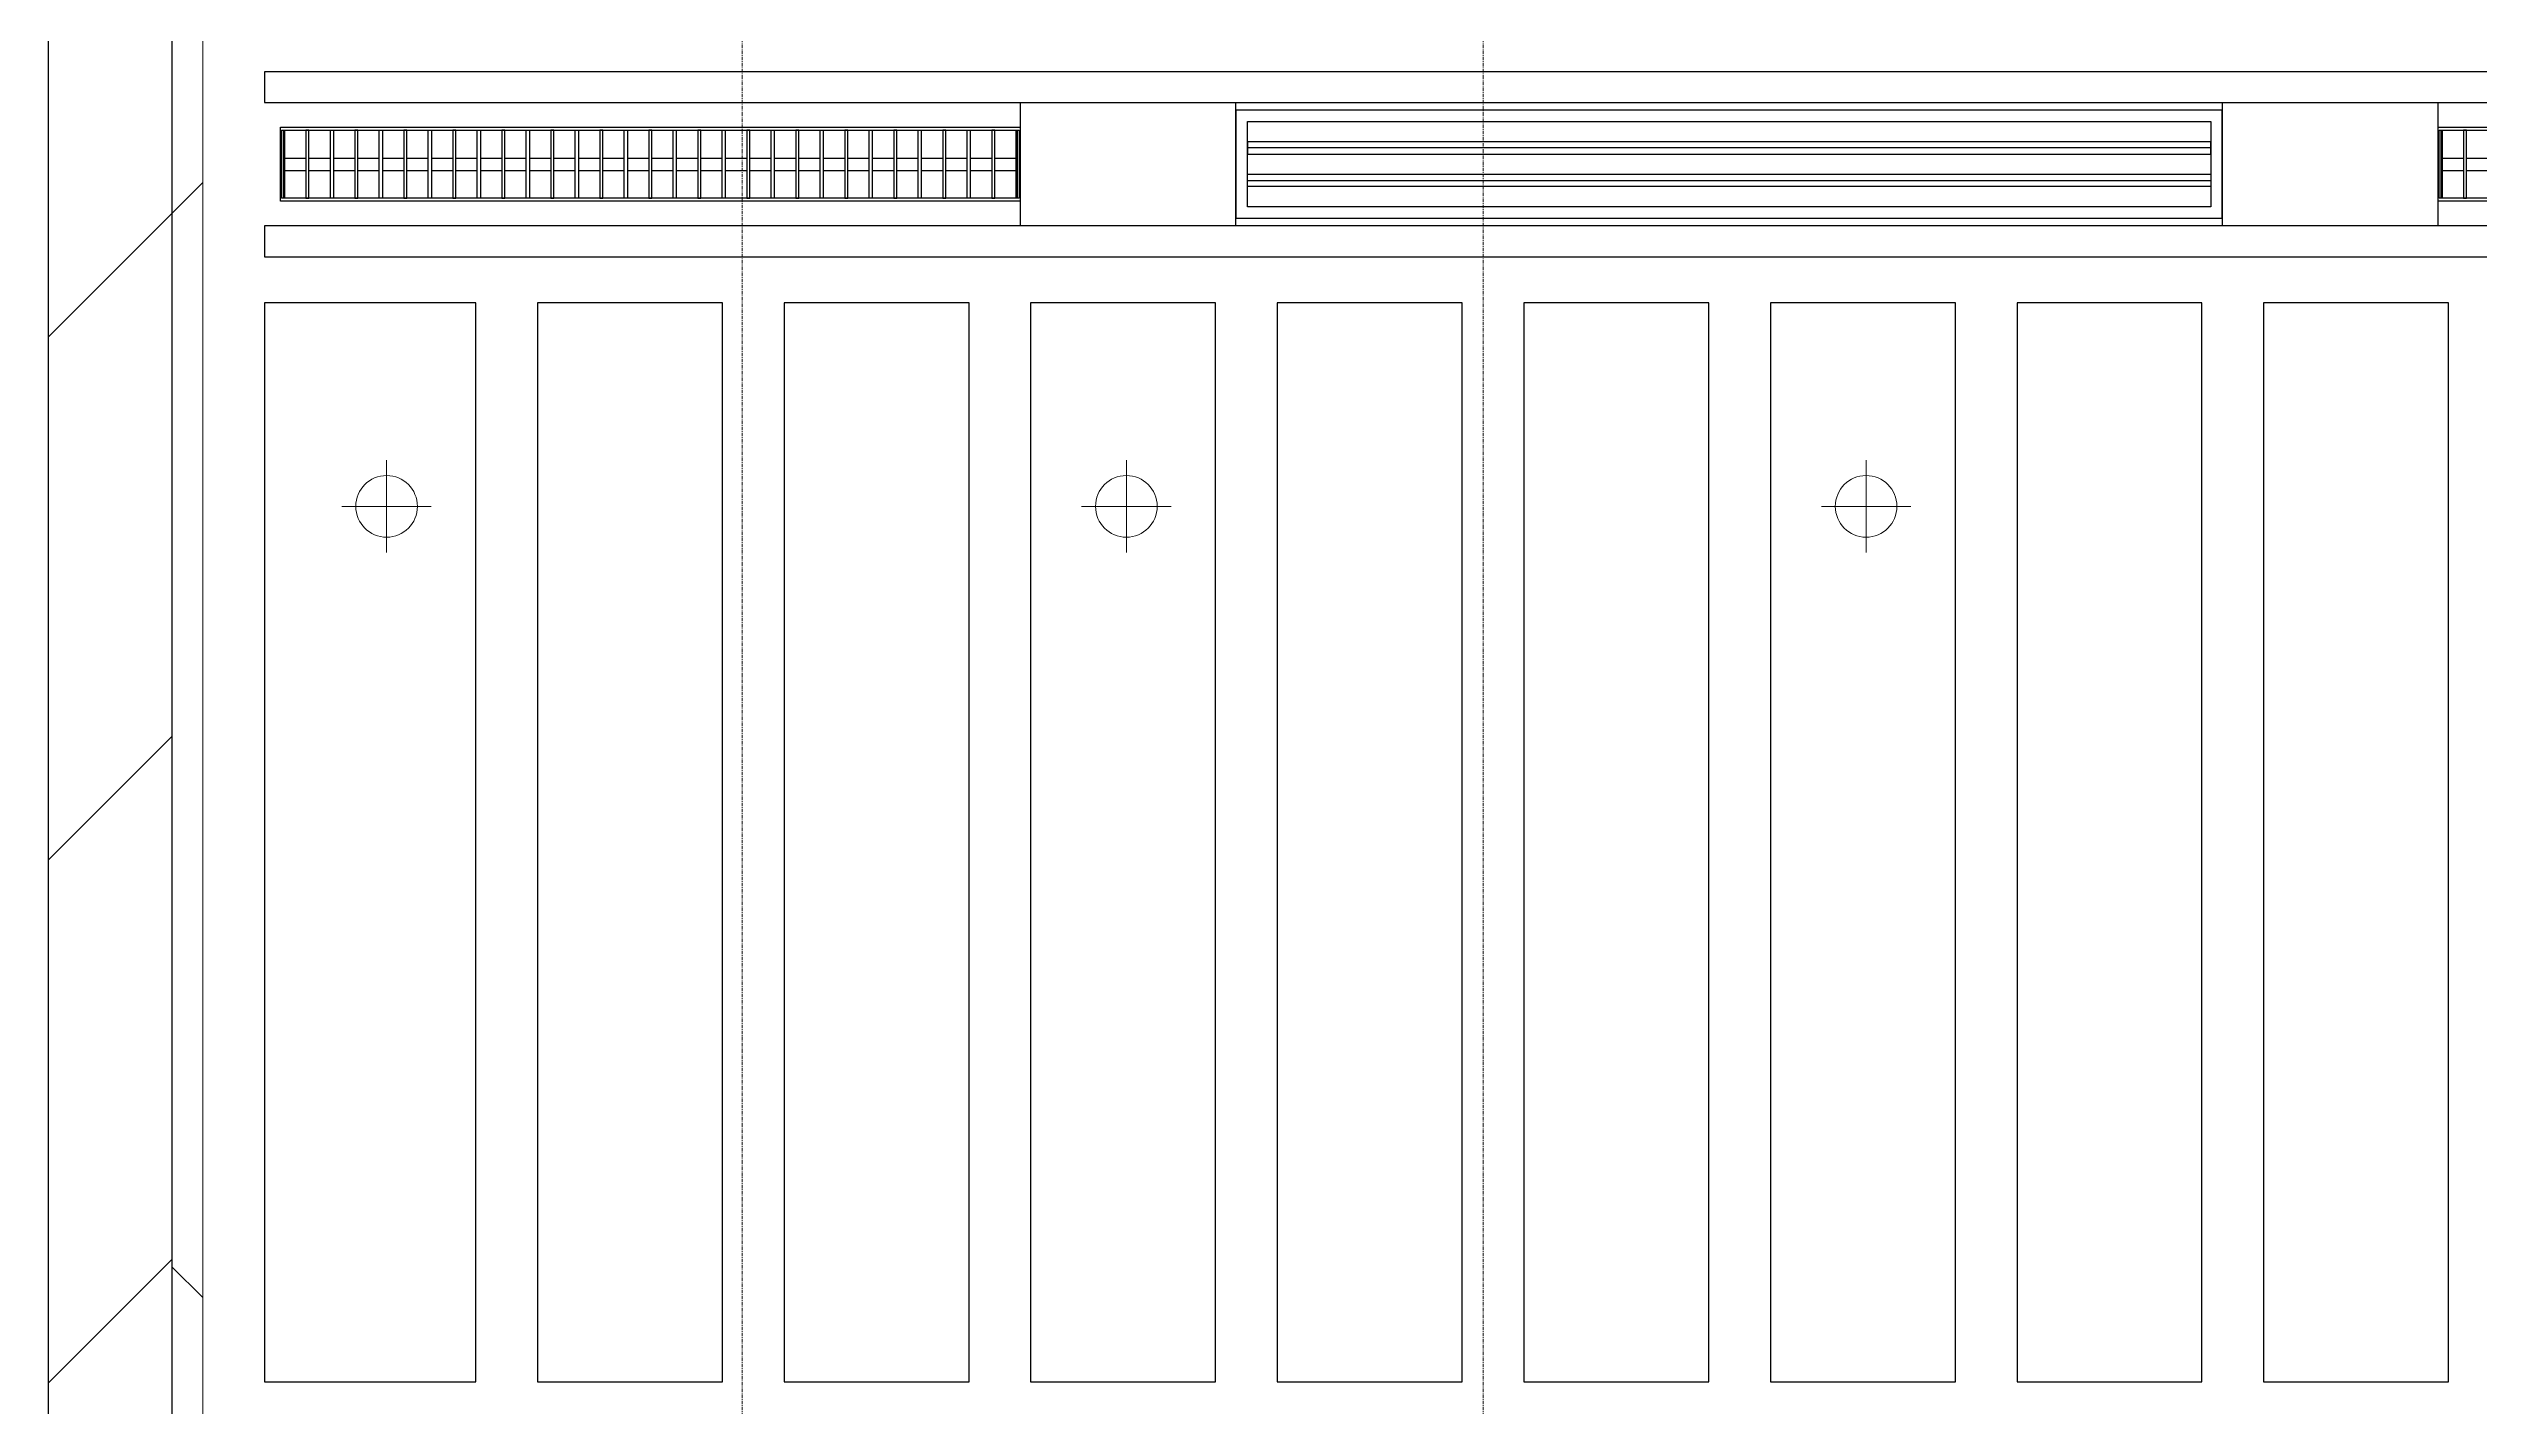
# Model space of a CAD drawing. Header units: millimetres. Extents: x -962357 to -591933, y -35273 to 59420.
# Drawn here: x -871205 to -867262, y 5285 to 7487 of the extents above; entities that cross this region are included whole.
import ezdxf
from ezdxf.enums import TextEntityAlignment as Align

# ---------------------------------------------------------------- set-up
doc = ezdxf.new("R2010")
doc.units = ezdxf.units.MM
doc.linetypes.add('DPA_Grid _ Level 100', pattern=[10, 5.5, -1.6, 1.3, -1.6])
for name, color, linetype in [('000 - WIPEOUT', 250, 'Continuous'), ('001 - ASCESSORIES', 251, 'Continuous'), ('A04_TUBE SERIES', 2, 'Continuous'), ('A11_ALU.SOLID SHEET', 2, 'Continuous')]:
    doc.layers.add(name, color=color, linetype=linetype)
for name, color, linetype, lineweight in [('008 - LIGHTING', 1, 'Continuous', 9), ('A-DETL-GENF', 2, 'Continuous', 9), ('A-GLAZ-CURT', 2, 'Continuous', 9), ('A-WALL', 5, 'Continuous', 9), ('A-WALL-FNSH', 2, 'Continuous', 9), ('A-WALL-PATT', 1, 'Continuous', 9), ('E-LITE-EQPM', 2, 'Continuous', 9), ('S-GRID', 251, 'Continuous', 9)]:
    doc.layers.add(name, color=color, linetype=linetype, lineweight=lineweight)

# ---------------------------------------------------------------- blocks, each defined once
blk = doc.blocks.new('PPLS-PP19_Custom Tile Pattern - Custom Tile Pattern-V81-4130-01 MULTI-PURPOSE LEVEL - REFLECTED CEILING PLAN')
at = {"layer": 'A-GLAZ-CURT'}
for p, q in [((-300, 0), (300, 0)), ((300, 0), (-300, 0)), ((-134.2, 0), (-140, 0)), ((230.1, 0), (300, 0)), ((-300, -50), (300, -50)), ((300, -50), (-300, -50))]:
    blk.add_line(p, q, dxfattribs=at)
at = {"layer": 'A-GLAZ-CURT', "flags": 128}
for points in [[(-300, 0), (-291.6, 0), (-283.3, 0), (-275.2, 0), (-267.3, 0), (-259.5, 0), (-251.8, 0), (-244.2, 0), (-236.7, 0), (-229.4, 0), (-222.1, 0), (-214.8, 0), (-207.7, 0), (-200.8, 0), (-194, 0), (-187.5, 0), (-181.4, 0)], [(-190.4, 0), (-196.4, 0), (-202.6, 0), (-209, 0), (-215.7, 0), (-222.6, 0), (-229.7, 0), (-237, 0), (-244.4, 0), (-252, 0), (-259.7, 0), (-267.5, 0), (-275.5, 0), (-283.6, 0), (-291.7, 0), (-300, 0)], [(-149.4, 0), (-141.8, 0), (-132.8, 0), (-126.1, 0)]]:
    blk.add_lwpolyline(points, dxfattribs=at)
at = {"layer": 'A-GLAZ-CURT'}
for points, knots in [([(-300, 0), (-284.7, 0), (-236.6, 0), (-176.1, 0), (-138.3, 0), (-124.9, 0)], [-5323.127839, -5323.127839, -5323.127839, -5323.127839, -4502.809032, -2700.551212, -1108.984966, -1108.984966, -1108.984966, -1108.984966]), ([(-159.2, 0), (-159.6, 0), (-163.4, 0), (-174, 0), (-185.6, 0), (-209.8, 0), (-232, 0), (-248.9, 0), (-253.5, 0), (-253.7, 0)], [-2257.973564, -2257.973564, -2257.973564, -2257.973564, -2237.412286, -2029.680487, -1755.085331, -1400.429864, -858.079193, -543.655514, -531.287897, -531.287897, -531.287897, -531.287897]), ([(-143.3, 0), (-144.7, 0), (-149.9, 0), (-162, 0), (-177.9, 0), (-199.5, 0), (-215.4, 0), (-225.5, 0), (-226.7, 0)], [-2390.191866, -2390.191866, -2390.191866, -2390.191866, -2308.929706, -2113.765672, -1763.376603, -1422.553702, -978.033455, -910.549282, -910.549282, -910.549282, -910.549282]), ([(-128, 0), (-130.6, 0), (-136.8, 0), (-144.4, 0), (-147.1, 0)], [-5691.037617, -5691.037617, -5691.037617, -5691.037617, -5508.838257, -5319.88299, -5319.88299, -5319.88299, -5319.88299]), ([(-77.8, 0), (-78.7, 0), (-88.6, 0), (-110.9, 0), (-128.7, 0), (-142.4, 0), (-143.6, 0)], [-7555.913918, -7555.913918, -7555.913918, -7555.913918, -7508.296369, -7004.680444, -6449.282163, -6393.465623, -6393.465623, -6393.465623, -6393.465623]), ([(-118.2, 0), (-119.4, 0), (-122.1, 0), (-125.4, 0), (-127, 0), (-127.4, 0)], [-164.249813, -164.249813, -164.249813, -164.249813, -98.539552, -24.539552, 0, 0, 0, 0]), ([(-126.5, 0), (-122.4, 0), (-108.7, 0), (-93, 0), (-81.6, 0), (-78.5, 0)], [-5231.017328, -5231.017328, -5231.017328, -5231.017328, -4994.692869, -4542.524482, -4359.181107, -4359.181107, -4359.181107, -4359.181107]), ([(-125.7, 0), (-125.3, 0), (-120.4, 0), (-107.3, 0), (-91.8, 0), (-80.1, 0), (-76.6, 0)], [-4082.700899, -4082.700899, -4082.700899, -4082.700899, -4054.690705, -3793.097032, -3402.597032, -3216.673436, -3216.673436, -3216.673436, -3216.673436]), ([(-114.9, 0), (-108, 0), (-98.7, 0), (-91.2, 0), (-90.5, 0)], [-6773.888853, -6773.888853, -6773.888853, -6773.888853, -6236.997189, -6184.855039, -6184.855039, -6184.855039, -6184.855039]), ([(-78.1, 0), (-87.4, 0), (-99.4, 0), (-111.4, 0), (-113.3, 0)], [-740.068933, -740.068933, -740.068933, -740.068933, -229.489605, -123.718209, -123.718209, -123.718209, -123.718209]), ([(-72.9, 0), (-80.8, 0), (-92.1, 0), (-103.2, 0), (-106.1, 0)], [-1200.509171, -1200.509171, -1200.509171, -1200.509171, -789.402658, -608.943052, -608.943052, -608.943052, -608.943052]), ([(-96.4, 0), (-96.2, 0), (-90.9, 0), (-84.1, 0), (-77.5, 0), (-76.5, 0)], [-5115.12164, -5115.12164, -5115.12164, -5115.12164, -5103.229623, -4799.173296, -4749.755808, -4749.755808, -4749.755808, -4749.755808]), ([(-73.8, 0), (-77, 0), (-83.1, 0), (-89.2, 0), (-91.8, 0)], [-2463.7472, -2463.7472, -2463.7472, -2463.7472, -2193.204658, -1970.99776, -1970.99776, -1970.99776, -1970.99776]), ([(-79.5, 0), (-79.3, 0), (-77.1, 0), (-75, 0), (-73.2, 0)], [-1286.743147, -1286.743147, -1286.743147, -1286.743147, -1274.333717, -1179.514552, -1179.514552, -1179.514552, -1179.514552]), ([(-39.2, 0), (-39.7, 0), (-45.3, 0), (-56.1, 0), (-67.1, 0), (-71.9, 0)], [-1826.829157, -1826.829157, -1826.829157, -1826.829157, -1792.521578, -1466.981642, -1217.886105, -1217.886105, -1217.886105, -1217.886105]), ([(-58.7, 0), (-59.6, 0), (-63.6, 0), (-67.9, 0), (-71.3, 0)], [-1113.463882, -1113.463882, -1113.463882, -1113.463882, -1060.00838, -866.027463, -866.027463, -866.027463, -866.027463]), ([(-70.2, 0), (-69.5, 0), (-67.4, 0), (-65.1, 0), (-63.6, 0)], [-3092.955226, -3092.955226, -3092.955226, -3092.955226, -3050.982048, -2969.237017, -2969.237017, -2969.237017, -2969.237017]), ([(-69.6, 0), (-59, 0), (-39.2, 0), (-15.2, 0), (-3.8, 0), (-1, 0)], [-4627.967198, -4627.967198, -4627.967198, -4627.967198, -4065.652676, -3589.737505, -3410.081093, -3410.081093, -3410.081093, -3410.081093]), ([(-29, 0), (-34, 0), (-43.7, 0), (-55.8, 0), (-63.3, 0), (-65.5, 0)], [-2680.714891, -2680.714891, -2680.714891, -2680.714891, -2413.671296, -2161.752162, -2037.343317, -2037.343317, -2037.343317, -2037.343317]), ([(31.2, 0), (26, 0), (12, 0), (-16.9, 0), (-42.2, 0), (-56.4, 0), (-58.5, 0)], [-4496.803627, -4496.803627, -4496.803627, -4496.803627, -4222.080604, -3745.412743, -2981.410125, -2831.320802, -2831.320802, -2831.320802, -2831.320802]), ([(-49.8, 0), (-48.2, 0), (-45.4, 0), (-42.6, 0), (-41.8, 0)], [-4417.7536, -4417.7536, -4417.7536, -4417.7536, -4321.566175, -4270.495146, -4270.495146, -4270.495146, -4270.495146]), ([(71, 0), (70.7, 0), (65.3, 0), (53.5, 0), (37, 0), (24.1, 0), (12.8, 0), (-2.9, 0), (-20.6, 0), (-32.8, 0), (-42.4, 0), (-47, 0), (-47.8, 0)], [-2966.590051, -2966.590051, -2966.590051, -2966.590051, -2950.589685, -2634.532728, -2313.748533, -2106.613311, -1925.670641, -1617.263037, -1290.787923, -1039.307308, -819.71621, -773.893057, -773.893057, -773.893057, -773.893057]), ([(-45.9, 0), (-43, 0), (-37.8, 0), (-33.6, 0), (-32.3, 0)], [-3487.344885, -3487.344885, -3487.344885, -3487.344885, -3315.260113, -3238.248822, -3238.248822, -3238.248822, -3238.248822]), ([(-31.3, 0), (-28.4, 0), (-17, 0), (8.8, 0), (43.4, 0), (68.5, 0), (77.9, 0), (79.3, 0)], [-6062.162279, -6062.162279, -6062.162279, -6062.162279, -5862.463379, -5340.621928, -4573.028122, -4094.177415, -3998.447461, -3998.447461, -3998.447461, -3998.447461]), ([(2.8, 0), (-4.7, 0), (-14.7, 0), (-28.9, 0), (-31.3, 0)], [-9880.810509, -9880.810509, -9880.810509, -9880.810509, -9424.652049, -9299.586361, -9299.586361, -9299.586361, -9299.586361]), ([(-29, 0), (-28.7, 0), (-27.4, 0), (-24.5, 0), (-22.6, 0)], [-166.548282, -166.548282, -166.548282, -166.548282, -102.06493, 0, 0, 0, 0]), ([(-22.6, 0), (-20.3, 0), (-17, 0), (-12.7, 0), (-10.9, 0), (-9.9, 0)], [-56468.192263, -56468.192263, -56468.192263, -56468.192263, -56344.022017, -56303.229861, -56238.992205, -56238.992205, -56238.992205, -56238.992205]), ([(-21.2, 0), (-19.4, 0), (-11.8, 0), (-1.3, 0), (4.5, 0)], [-2989.152759, -2989.152759, -2989.152759, -2989.152759, -2864.387349, -2490.960632, -2490.960632, -2490.960632, -2490.960632]), ([(0.5, 0), (-2.2, 0), (-6.9, 0), (-11, 0), (-12.4, 0)], [-2679.34943, -2679.34943, -2679.34943, -2679.34943, -2518.50168, -2435.772209, -2435.772209, -2435.772209, -2435.772209]), ([(-3.4, 0), (-0.6, 0), (14, 0), (42.8, 0), (88.7, 0), (120.6, 0), (138.3, 0), (138.5, 0)], [-439.821474, -439.821474, -439.821474, -439.821474, -429.606584, -390.253598, -346.313304, -291.370682, -290.5735, -290.5735, -290.5735, -290.5735]), ([(3.4, 0), (4.6, 0), (8, 0), (16, 0), (22.5, 0), (24.5, 0)], [-211.182196, -211.182196, -211.182196, -211.182196, -206.416616, -198.214427, -187.717507, -187.717507, -187.717507, -187.717507]), ([(103.1, 0), (101.1, 0), (86.3, 0), (63.3, 0), (37, 0), (25.3, 0), (20.9, 0)], [-375.435014, -375.435014, -375.435014, -375.435014, -369.147452, -330.153101, -307.516438, -289.397823, -289.397823, -289.397823, -289.397823]), ([(21.5, 0), (22, 0), (24.6, 0), (31, 0), (39, 0), (48.3, 0), (52.8, 0), (53.9, 0)], [-1992.768506, -1992.768506, -1992.768506, -1992.768506, -1956.422387, -1818.904206, -1645.594513, -1443.202566, -1370.028348, -1370.028348, -1370.028348, -1370.028348]), ([(136.4, 0), (121.7, 0), (86.9, 0), (51.2, 0), (31.2, 0)], [-106.750556, -106.750556, -106.750556, -106.750556, -59.610984, 0, 0, 0, 0]), ([(36.3, 0), (37.8, 0), (46.7, 0), (52.8, 0), (56.3, 0)], [-314.598523, -314.598523, -314.598523, -314.598523, -305.899624, -292.458861, -292.458861, -292.458861, -292.458861]), ([(100.3, 0), (90.4, 0), (75.2, 0), (57.8, 0), (46.5, 0), (41.8, 0), (38.2, 0), (37.3, 0)], [-395.777283, -395.777283, -395.777283, -395.777283, -357.622665, -341.267687, -334.000314, -326.15566, -321.97841, -321.97841, -321.97841, -321.97841]), ([(39, 0), (43.3, 0), (54.4, 0), (67.2, 0), (73, 0)], [-4639.627446, -4639.627446, -4639.627446, -4639.627446, -4353.683244, -3976.823525, -3976.823525, -3976.823525, -3976.823525]), ([(96.7, 0), (97, 0), (100.3, 0), (109, 0), (120.8, 0), (139.9, 0), (160.9, 0), (176.3, 0), (182.7, 0)], [-2253.533331, -2253.533331, -2253.533331, -2253.533331, -2233.599744, -2052.234781, -1843.028543, -1530.39897, -1095.004608, -662.803921, -662.803921, -662.803921, -662.803921]), ([(131.4, 0), (132.9, 0), (139.5, 0), (148, 0), (152.6, 0)], [-625.910216, -625.910216, -625.910216, -625.910216, -618.981161, -603.66234, -603.66234, -603.66234, -603.66234]), ([(162.8, 0), (165.4, 0), (168.7, 0), (170.7, 0), (170.7, 0)], [-111.264224, -111.264224, -111.264224, -111.264224, -56.742688, -55.632112, -55.632112, -55.632112, -55.632112]), ([(300, 0), (286.5, 0), (254.2, 0), (207.1, 0), (179.8, 0), (166.2, 0), (164.9, 0)], [-285.253232, -285.253232, -285.253232, -285.253232, -244.693688, -187.987675, -143.776725, -138.771843, -138.771843, -138.771843, -138.771843]), ([(171.5, 0), (176.5, 0), (188.6, 0), (194.3, 0), (195.7, 0)], [-7971.819559, -7971.819559, -7971.819559, -7971.819559, -7784.112253, -7707.76565, -7707.76565, -7707.76565, -7707.76565]), ([(185.8, 0), (186.9, 0), (192.6, 0), (208.8, 0), (219.4, 0), (230.1, 0)], [-46.257281, -46.257281, -46.257281, -46.257281, -41.623857, -24.459831, 0, 0, 0, 0]), ([(219.8, 0), (225.3, 0), (244.4, 0), (264.9, 0), (276, 0), (279, 0)], [-6915.603924, -6915.603924, -6915.603924, -6915.603924, -6582.165592, -6068.460911, -5859.388289, -5859.388289, -5859.388289, -5859.388289]), ([(286.1, 0), (286.6, 0), (288.3, 0), (293.6, 0), (297.8, 0), (300, 0)], [-4011.010929, -4011.010929, -4011.010929, -4011.010929, -3959.664717, -3862.421465, -3746.95702, -3746.95702, -3746.95702, -3746.95702])]:
    blk.add_open_spline(points, degree=3, knots=knots, dxfattribs=at)
for points in [[(-122.9, 0), (-125.3, 0), (-129.6, 0), (-133.8, 0)], [(-108.5, 0), (-104.3, 0), (-99.2, 0), (-91.5, 0)], [(-65.9, 0), (-67.8, 0), (-69.7, 0), (-71.7, 0)], [(67.8, 0), (71.7, 0), (75.7, 0), (79.6, 0)]]:
    blk.add_open_spline(points, degree=3, dxfattribs=at)
blk = doc.blocks.new('PPLS-PP19_Custom Tile Pattern - Custom Tile Pattern-V70-4130-01 MULTI-PURPOSE LEVEL - REFLECTED CEILING PLAN')
at = {"layer": 'A-GLAZ-CURT'}
for p, q in [((-300, 0), (300, 0)), ((300, 0), (-300, 0)), ((-134.2, 0), (-140, 0)), ((230.1, 0), (300, 0)), ((-300, -50), (300, -50)), ((300, -50), (-300, -50))]:
    blk.add_line(p, q, dxfattribs=at)
at = {"layer": 'A-GLAZ-CURT', "flags": 128}
for points in [[(-300, 0), (-291.6, 0), (-283.3, 0), (-275.2, 0), (-267.3, 0), (-259.5, 0), (-251.8, 0), (-244.2, 0), (-236.7, 0), (-229.4, 0), (-222.1, 0), (-214.8, 0), (-207.7, 0), (-200.8, 0), (-194, 0), (-187.5, 0), (-181.4, 0)], [(-190.4, 0), (-196.4, 0), (-202.6, 0), (-209, 0), (-215.7, 0), (-222.6, 0), (-229.7, 0), (-237, 0), (-244.4, 0), (-252, 0), (-259.7, 0), (-267.5, 0), (-275.5, 0), (-283.6, 0), (-291.7, 0), (-300, 0)], [(-149.4, 0), (-141.8, 0), (-132.8, 0), (-126.1, 0)]]:
    blk.add_lwpolyline(points, dxfattribs=at)
at = {"layer": 'A-GLAZ-CURT'}
for points, knots in [([(-300, 0), (-284.7, 0), (-236.6, 0), (-176.1, 0), (-138.3, 0), (-124.9, 0)], [-5323.127839, -5323.127839, -5323.127839, -5323.127839, -4502.809032, -2700.551212, -1108.984966, -1108.984966, -1108.984966, -1108.984966]), ([(-159.2, 0), (-159.6, 0), (-163.4, 0), (-174, 0), (-185.6, 0), (-209.8, 0), (-232, 0), (-248.9, 0), (-253.5, 0), (-253.7, 0)], [-2257.973564, -2257.973564, -2257.973564, -2257.973564, -2237.412286, -2029.680487, -1755.085331, -1400.429864, -858.079193, -543.655514, -531.287897, -531.287897, -531.287897, -531.287897]), ([(-143.3, 0), (-144.7, 0), (-149.9, 0), (-162, 0), (-177.9, 0), (-199.5, 0), (-215.4, 0), (-225.5, 0), (-226.7, 0)], [-2390.191866, -2390.191866, -2390.191866, -2390.191866, -2308.929706, -2113.765672, -1763.376603, -1422.553702, -978.033455, -910.549282, -910.549282, -910.549282, -910.549282]), ([(-128, 0), (-130.6, 0), (-136.8, 0), (-144.4, 0), (-147.1, 0)], [-5691.037617, -5691.037617, -5691.037617, -5691.037617, -5508.838257, -5319.88299, -5319.88299, -5319.88299, -5319.88299]), ([(-65.9, 0), (-70.5, 0), (-83.9, 0), (-110.9, 0), (-128.7, 0), (-142.4, 0), (-143.6, 0)], [-7788.403577, -7788.403577, -7788.403577, -7788.403577, -7508.296369, -7004.680444, -6449.282163, -6393.465623, -6393.465623, -6393.465623, -6393.465623]), ([(-118.2, 0), (-119.4, 0), (-122.1, 0), (-125.4, 0), (-127, 0), (-127.4, 0)], [-164.249813, -164.249813, -164.249813, -164.249813, -98.539552, -24.539552, 0, 0, 0, 0]), ([(-126.5, 0), (-122.4, 0), (-108.7, 0), (-90.8, 0), (-77.2, 0), (-72.3, 0)], [-5231.017328, -5231.017328, -5231.017328, -5231.017328, -4994.692869, -4542.524482, -4234.633075, -4234.633075, -4234.633075, -4234.633075]), ([(-125.7, 0), (-125.3, 0), (-120.4, 0), (-107.3, 0), (-90.4, 0), (-75.3, 0), (-68.4, 0), (-65.1, 0), (-63.6, 0)], [-4082.700899, -4082.700899, -4082.700899, -4082.700899, -4054.690705, -3793.097032, -3402.597032, -3144.956779, -3050.982048, -2969.237017, -2969.237017, -2969.237017, -2969.237017]), ([(-114.9, 0), (-108, 0), (-98.7, 0), (-91.2, 0), (-90.5, 0)], [-6773.888853, -6773.888853, -6773.888853, -6773.888853, -6236.997189, -6184.855039, -6184.855039, -6184.855039, -6184.855039]), ([(-58.7, 0), (-59.6, 0), (-65.7, 0), (-81.2, 0), (-99.4, 0), (-111.4, 0), (-113.3, 0)], [-1113.463882, -1113.463882, -1113.463882, -1113.463882, -1060.00838, -740.068933, -229.489605, -123.718209, -123.718209, -123.718209, -123.718209]), ([(-39.2, 0), (-39.7, 0), (-45.3, 0), (-56.2, 0), (-75.6, 0), (-92, 0), (-103.2, 0), (-106.1, 0)], [-1826.829157, -1826.829157, -1826.829157, -1826.829157, -1792.521578, -1466.981642, -1208.454564, -789.402658, -608.943052, -608.943052, -608.943052, -608.943052]), ([(-96.4, 0), (-96.2, 0), (-90.9, 0), (-71.3, 0), (-42.5, 0), (-15.2, 0), (-3.8, 0), (-1, 0)], [-5115.12164, -5115.12164, -5115.12164, -5115.12164, -5103.229623, -4799.173296, -4065.652676, -3589.737505, -3410.081093, -3410.081093, -3410.081093, -3410.081093]), ([(-67.9, 0), (-73, 0), (-81.1, 0), (-89.2, 0), (-91.8, 0)], [-2627.997013, -2627.997013, -2627.997013, -2627.997013, -2193.204658, -1970.99776, -1970.99776, -1970.99776, -1970.99776]), ([(-79.5, 0), (-79.3, 0), (-74.9, 0), (-70.9, 0), (-67.4, 0)], [-1286.743147, -1286.743147, -1286.743147, -1286.743147, -1274.333717, -1073.56893, -1073.56893, -1073.56893, -1073.56893]), ([(-29, 0), (-34, 0), (-43.7, 0), (-55.8, 0), (-63.3, 0), (-65.5, 0)], [-2680.714891, -2680.714891, -2680.714891, -2680.714891, -2413.671296, -2161.752162, -2037.343317, -2037.343317, -2037.343317, -2037.343317]), ([(31.2, 0), (26, 0), (12, 0), (-16.9, 0), (-42.2, 0), (-56.4, 0), (-58.5, 0)], [-4496.803627, -4496.803627, -4496.803627, -4496.803627, -4222.080604, -3745.412743, -2981.410125, -2831.320802, -2831.320802, -2831.320802, -2831.320802]), ([(-49.8, 0), (-48.2, 0), (-45.4, 0), (-42.6, 0), (-41.8, 0)], [-4417.7536, -4417.7536, -4417.7536, -4417.7536, -4321.566175, -4270.495146, -4270.495146, -4270.495146, -4270.495146]), ([(71, 0), (70.7, 0), (65.3, 0), (53.5, 0), (37, 0), (24.1, 0), (12.8, 0), (-2.9, 0), (-20.6, 0), (-32.8, 0), (-42.4, 0), (-47, 0), (-47.8, 0)], [-2966.590051, -2966.590051, -2966.590051, -2966.590051, -2950.589685, -2634.532728, -2313.748533, -2106.613311, -1925.670641, -1617.263037, -1290.787923, -1039.307308, -819.71621, -773.893057, -773.893057, -773.893057, -773.893057]), ([(-45.9, 0), (-43, 0), (-37.8, 0), (-33.6, 0), (-32.3, 0)], [-3487.344885, -3487.344885, -3487.344885, -3487.344885, -3315.260113, -3238.248822, -3238.248822, -3238.248822, -3238.248822]), ([(-31.3, 0), (-28.4, 0), (-17, 0), (8.8, 0), (43.4, 0), (68.5, 0), (77.9, 0), (79.3, 0)], [-6062.162279, -6062.162279, -6062.162279, -6062.162279, -5862.463379, -5340.621928, -4573.028122, -4094.177415, -3998.447461, -3998.447461, -3998.447461, -3998.447461]), ([(2.8, 0), (-4.7, 0), (-14.7, 0), (-28.9, 0), (-31.3, 0)], [-9880.810509, -9880.810509, -9880.810509, -9880.810509, -9424.652049, -9299.586361, -9299.586361, -9299.586361, -9299.586361]), ([(-29, 0), (-28.7, 0), (-27.4, 0), (-24.5, 0), (-22.6, 0)], [-166.548282, -166.548282, -166.548282, -166.548282, -102.06493, 0, 0, 0, 0]), ([(-22.6, 0), (-20.3, 0), (-17, 0), (-12.7, 0), (-10.9, 0), (-9.9, 0)], [-56468.192263, -56468.192263, -56468.192263, -56468.192263, -56344.022017, -56303.229861, -56238.992205, -56238.992205, -56238.992205, -56238.992205]), ([(-21.2, 0), (-19.4, 0), (-11.8, 0), (-1.3, 0), (4.5, 0)], [-2989.152759, -2989.152759, -2989.152759, -2989.152759, -2864.387349, -2490.960632, -2490.960632, -2490.960632, -2490.960632]), ([(0.5, 0), (-2.2, 0), (-6.9, 0), (-11, 0), (-12.4, 0)], [-2679.34943, -2679.34943, -2679.34943, -2679.34943, -2518.50168, -2435.772209, -2435.772209, -2435.772209, -2435.772209]), ([(-3.4, 0), (-0.6, 0), (14, 0), (42.8, 0), (88.7, 0), (120.6, 0), (138.3, 0), (138.5, 0)], [-439.821474, -439.821474, -439.821474, -439.821474, -429.606584, -390.253598, -346.313304, -291.370682, -290.5735, -290.5735, -290.5735, -290.5735]), ([(3.4, 0), (4.6, 0), (8, 0), (16, 0), (22.5, 0), (24.5, 0)], [-211.182196, -211.182196, -211.182196, -211.182196, -206.416616, -198.214427, -187.717507, -187.717507, -187.717507, -187.717507]), ([(103.1, 0), (101.1, 0), (86.3, 0), (63.3, 0), (37, 0), (25.3, 0), (20.9, 0)], [-375.435014, -375.435014, -375.435014, -375.435014, -369.147452, -330.153101, -307.516438, -289.397823, -289.397823, -289.397823, -289.397823]), ([(21.5, 0), (22, 0), (24.6, 0), (31, 0), (39, 0), (48.3, 0), (52.8, 0), (53.9, 0)], [-1992.768506, -1992.768506, -1992.768506, -1992.768506, -1956.422387, -1818.904206, -1645.594513, -1443.202566, -1370.028348, -1370.028348, -1370.028348, -1370.028348]), ([(136.4, 0), (121.7, 0), (86.9, 0), (51.2, 0), (31.2, 0)], [-106.750556, -106.750556, -106.750556, -106.750556, -59.610984, 0, 0, 0, 0]), ([(36.3, 0), (37.8, 0), (46.7, 0), (52.8, 0), (56.3, 0)], [-314.598523, -314.598523, -314.598523, -314.598523, -305.899624, -292.458861, -292.458861, -292.458861, -292.458861]), ([(100.3, 0), (90.4, 0), (75.2, 0), (57.8, 0), (46.5, 0), (41.8, 0), (38.2, 0), (37.3, 0)], [-395.777283, -395.777283, -395.777283, -395.777283, -357.622665, -341.267687, -334.000314, -326.15566, -321.97841, -321.97841, -321.97841, -321.97841]), ([(39, 0), (43.3, 0), (54.4, 0), (67.2, 0), (73, 0)], [-4639.627446, -4639.627446, -4639.627446, -4639.627446, -4353.683244, -3976.823525, -3976.823525, -3976.823525, -3976.823525]), ([(96.7, 0), (97, 0), (100.3, 0), (109, 0), (120.8, 0), (139.9, 0), (160.9, 0), (176.3, 0), (182.7, 0)], [-2253.533331, -2253.533331, -2253.533331, -2253.533331, -2233.599744, -2052.234781, -1843.028543, -1530.39897, -1095.004608, -662.803921, -662.803921, -662.803921, -662.803921]), ([(131.4, 0), (132.9, 0), (139.5, 0), (148, 0), (152.6, 0)], [-625.910216, -625.910216, -625.910216, -625.910216, -618.981161, -603.66234, -603.66234, -603.66234, -603.66234]), ([(162.8, 0), (165.4, 0), (168.7, 0), (170.7, 0), (170.7, 0)], [-111.264224, -111.264224, -111.264224, -111.264224, -56.742688, -55.632112, -55.632112, -55.632112, -55.632112]), ([(300, 0), (286.5, 0), (254.2, 0), (207.1, 0), (179.8, 0), (166.2, 0), (164.9, 0)], [-285.253232, -285.253232, -285.253232, -285.253232, -244.693688, -187.987675, -143.776725, -138.771843, -138.771843, -138.771843, -138.771843]), ([(171.5, 0), (176.5, 0), (188.6, 0), (194.3, 0), (195.7, 0)], [-7971.819559, -7971.819559, -7971.819559, -7971.819559, -7784.112253, -7707.76565, -7707.76565, -7707.76565, -7707.76565]), ([(185.8, 0), (186.9, 0), (192.6, 0), (208.8, 0), (219.4, 0), (230.1, 0)], [-46.257281, -46.257281, -46.257281, -46.257281, -41.623857, -24.459831, 0, 0, 0, 0]), ([(219.8, 0), (225.3, 0), (244.4, 0), (264.9, 0), (276, 0), (279, 0)], [-6915.603924, -6915.603924, -6915.603924, -6915.603924, -6582.165592, -6068.460911, -5859.388289, -5859.388289, -5859.388289, -5859.388289]), ([(286.1, 0), (286.6, 0), (288.3, 0), (293.6, 0), (297.8, 0), (300, 0)], [-4011.010929, -4011.010929, -4011.010929, -4011.010929, -3959.664717, -3862.421465, -3746.95702, -3746.95702, -3746.95702, -3746.95702])]:
    blk.add_open_spline(points, degree=3, knots=knots, dxfattribs=at)
for points in [[(-122.9, 0), (-125.3, 0), (-129.6, 0), (-133.8, 0)], [(-108.5, 0), (-104.3, 0), (-99.2, 0), (-91.5, 0)], [(67.8, 0), (71.7, 0), (75.7, 0), (79.6, 0)]]:
    blk.add_open_spline(points, degree=3, dxfattribs=at)
blk = doc.blocks.new('*U612')
at = {"layer": 'A-GLAZ-CURT', "rotation": 270}
for name, p in [('PPLS-PP19_Custom Tile Pattern - Custom Tile Pattern-V81-4130-01 MULTI-PURPOSE LEVEL - REFLECTED CEILING PLAN', (-126275, 3900)), ('PPLS-PP19_Custom Tile Pattern - Custom Tile Pattern-V70-4130-01 MULTI-PURPOSE LEVEL - REFLECTED CEILING PLAN', (-126275, 3300)), ('PPLS-PP19_Custom Tile Pattern - Custom Tile Pattern-V70-4130-01 MULTI-PURPOSE LEVEL - REFLECTED CEILING PLAN', (-126275, 2700)), ('PPLS-PP19_Custom Tile Pattern - Custom Tile Pattern-V70-4130-01 MULTI-PURPOSE LEVEL - REFLECTED CEILING PLAN', (-126275, 2100))]:
    blk.add_blockref(name, p, dxfattribs=at)
blk = doc.blocks.new('LGF_DL_SAA_LowPower_DL1a - LGF_DL_SAA_LowPower_DL1a-8832329-4130-01 MULTI-PURPOSE LEVEL - REFLECTED CEILING PLAN')
at = {"layer": 'A-DETL-GENF'}
for p, q in [((0, 75), (0, -75)), ((72.5, 0), (-72.5, 0))]:
    blk.add_line(p, q, dxfattribs=at)
blk.add_circle((0, 0), 50, dxfattribs=at)
blk = doc.blocks.new('C-1-PP19-AR-4130-01-B_20250829-225100_EXLIGHT')
at = {"layer": 'E-LITE-EQPM', "extrusion": (0, 0, -1), "rotation": 180}
for p in [(125976.8, 3165), (124776.8, 3165), (123576.8, 3165)]:
    blk.add_blockref('LGF_DL_SAA_LowPower_DL1a - LGF_DL_SAA_LowPower_DL1a-8832329-4130-01 MULTI-PURPOSE LEVEL - REFLECTED CEILING PLAN', p, dxfattribs=at)
blk = doc.blocks.new('*U570')
at = {"color": 1}
blk.add_wipeout([(600, -60), (-600, -60), (-600, 60), (600, 60)], dxfattribs=at).dxf.layer = '000 - WIPEOUT'
at = {"layer": '001 - ASCESSORIES', "color": 0}
blk.add_lwpolyline([(600, -60), (-600, -60), (-600, 60), (600, 60)], close=True, dxfattribs=at)
at = {"layer": '001 - ASCESSORIES'}
for points in [[(-593.5, -55), (-598.5, -55), (-598.5, 55), (-593.5, 55)], [(595, -55), (-595, -55), (-595, 55), (595, 55)], [(-558.8, -55), (-553.8, -55), (-553.8, 55), (-558.8, 55)], [(-514, -55), (-519, -55), (-519, 55), (-514, 55)], [(-479.3, -55), (-474.3, -55), (-474.3, 55), (-479.3, 55)], [(-434.6, -55), (-439.6, -55), (-439.6, 55), (-434.6, 55)], [(-399.8, -55), (-394.8, -55), (-394.8, 55), (-399.8, 55)], [(-355.1, -55), (-360.1, -55), (-360.1, 55), (-355.1, 55)], [(-320.4, -55), (-315.4, -55), (-315.4, 55), (-320.4, 55)], [(-275.6, -55), (-280.6, -55), (-280.6, 55), (-275.6, 55)], [(-240.9, -55), (-235.9, -55), (-235.9, 55), (-240.9, 55)], [(-196.2, -55), (-201.2, -55), (-201.2, 55), (-196.2, 55)], [(-161.4, -55), (-156.4, -55), (-156.4, 55), (-161.4, 55)], [(-116.7, -55), (-121.7, -55), (-121.7, 55), (-116.7, 55)], [(-82, -55), (-77, -55), (-77, 55), (-82, 55)], [(-37.2, -55), (-42.2, -55), (-42.2, 55), (-37.2, 55)], [(-2.5, -55), (2.5, -55), (2.5, 55), (-2.5, 55)], [(42.2, -55), (37.2, -55), (37.2, 55), (42.2, 55)], [(77, -55), (82, -55), (82, 55), (77, 55)], [(121.7, -55), (116.7, -55), (116.7, 55), (121.7, 55)], [(156.4, -55), (161.4, -55), (161.4, 55), (156.4, 55)], [(201.2, -55), (196.2, -55), (196.2, 55), (201.2, 55)], [(235.9, -55), (240.9, -55), (240.9, 55), (235.9, 55)], [(280.6, -55), (275.6, -55), (275.6, 55), (280.6, 55)], [(315.4, -55), (320.4, -55), (320.4, 55), (315.4, 55)], [(360.1, -55), (355.1, -55), (355.1, 55), (360.1, 55)], [(394.8, -55), (399.8, -55), (399.8, 55), (394.8, 55)], [(439.6, -55), (434.6, -55), (434.6, 55), (439.6, 55)], [(474.3, -55), (479.3, -55), (479.3, 55), (474.3, 55)], [(519, -55), (514, -55), (514, 55), (519, 55)], [(553.8, -55), (558.8, -55), (558.8, 55), (553.8, 55)], [(598.5, -55), (593.5, -55), (593.5, 55), (598.5, 55)]]:
    blk.add_lwpolyline(points, close=True, dxfattribs=at)
for points in [[(-593.5, 10), (-558.8, 10)], [(-553.8, 10), (-519, 10)], [(-514, 10), (-479.3, 10)], [(-474.3, 10), (-439.6, 10)], [(-434.6, 10), (-399.8, 10)], [(-394.8, 10), (-360.1, 10)], [(-355.1, 10), (-320.4, 10)], [(-315.4, 10), (-280.6, 10)], [(-275.6, 10), (-240.9, 10)], [(-235.9, 10), (-201.2, 10)], [(-196.2, 10), (-161.4, 10)], [(-156.4, 10), (-121.7, 10)], [(-116.7, 10), (-82, 10)], [(-77, 10), (-42.2, 10)], [(-37.2, 10), (-2.5, 10)], [(2.5, 10), (37.2, 10)], [(42.2, 10), (77, 10)], [(82, 10), (116.7, 10)], [(121.7, 10), (156.4, 10)], [(161.4, 10), (196.2, 10)], [(201.2, 10), (235.9, 10)], [(240.9, 10), (275.6, 10)], [(280.6, 10), (315.4, 10)], [(320.4, 10), (355.1, 10)], [(360.1, 10), (394.8, 10)], [(399.8, 10), (434.6, 10)], [(439.6, 10), (474.3, 10)], [(479.3, 10), (514, 10)], [(519, 10), (553.8, 10)], [(558.8, 10), (593.5, 10)], [(-593.5, -10), (-558.8, -10)], [(-553.8, -10), (-519, -10)], [(-514, -10), (-479.3, -10)], [(-474.3, -10), (-439.6, -10)], [(-434.6, -10), (-399.8, -10)], [(-394.8, -10), (-360.1, -10)], [(-355.1, -10), (-320.4, -10)], [(-315.4, -10), (-280.6, -10)], [(-275.6, -10), (-240.9, -10)], [(-235.9, -10), (-201.2, -10)], [(-196.2, -10), (-161.4, -10)], [(-156.4, -10), (-121.7, -10)], [(-116.7, -10), (-82, -10)], [(-77, -10), (-42.2, -10)], [(-37.2, -10), (-2.5, -10)], [(2.5, -10), (37.2, -10)], [(42.2, -10), (77, -10)], [(82, -10), (116.7, -10)], [(121.7, -10), (156.4, -10)], [(161.4, -10), (196.2, -10)], [(201.2, -10), (235.9, -10)], [(240.9, -10), (275.6, -10)], [(280.6, -10), (315.4, -10)], [(320.4, -10), (355.1, -10)], [(360.1, -10), (394.8, -10)], [(399.8, -10), (434.6, -10)], [(439.6, -10), (474.3, -10)], [(479.3, -10), (514, -10)], [(519, -10), (553.8, -10)], [(558.8, -10), (593.5, -10)]]:
    blk.add_lwpolyline(points, dxfattribs=at)
blk = doc.blocks.new('*U573')
blk.add_wipeout([(-25, 0), (25, 0), (25, 26550), (-25, 26550)]).dxf.layer = '000 - WIPEOUT'
at = {"layer": 'A04_TUBE SERIES', "color": 0}
blk.add_lwpolyline([(-25, 0), (25, 0), (25, 26550), (-25, 26550)], close=True, dxfattribs=at)
at = {"layer": 'Defpoints', "color": 250, "flags": 1}
blk.add_attdef('EXTR.OVL-LENGTH_', (-33.1, -9), '', height=5, dxfattribs=at)
blk = doc.blocks.new('*U574')
blk.add_wipeout([(-25, 0), (25, 0), (25, 26550), (-25, 26550)]).dxf.layer = '000 - WIPEOUT'
at = {"layer": 'A04_TUBE SERIES', "color": 0}
blk.add_lwpolyline([(-25, 0), (25, 0), (25, 26550), (-25, 26550)], close=True, dxfattribs=at)
at = {"layer": 'Defpoints', "color": 250, "flags": 1}
blk.add_attdef('EXTR.OVL-LENGTH_', (-33.1, -9), '', height=5, dxfattribs=at)
blk = doc.blocks.new('*U526')
at = {"layer": '001 - ASCESSORIES', "color": 0, "linetype": 'ByBlock'}
blk.add_lwpolyline([(800, 87.5), (-800, 87.5), (-800, -87.5), (800, -87.5)], close=True, dxfattribs=at)
at = {"layer": '001 - ASCESSORIES', "linetype": 'ByBlock'}
for points in [[(-781.5, 69), (781.5, 69), (781.5, -69), (-781.5, -69)], [(781.5, 36.3), (-781.5, 36.3), (-781.5, 16.3), (781.5, 16.3)], [(-781.5, -16.3), (781.5, -16.3), (781.5, -36.3), (-781.5, -36.3)]]:
    blk.add_lwpolyline(points, close=True, dxfattribs=at)
for points in [[(781.5, 26.3), (-781.5, 26.3)], [(-781.5, -26.3), (781.5, -26.3)]]:
    blk.add_lwpolyline(points, dxfattribs=at)
blk = doc.blocks.new('*U742')
blk.add_point((0, 0))
at = {"layer": 'Defpoints', "color": 250}
blk.add_text('AL.SHEET-HAT-TYPE-C', height=7, rotation=270, dxfattribs=at).set_placement((15, 0), align=Align.BOTTOM_CENTER)
blk.add_wipeout([(0, -100), (350, -100), (350, 100), (0, 100)]).dxf.layer = '000 - WIPEOUT'
at = {"layer": 'A11_ALU.SOLID SHEET', "color": 0}
blk.add_lwpolyline([(0, -100), (350, -100), (350, 100), (0, 100)], close=True, dxfattribs=at)
blk = doc.blocks.new('*U813')
at = {"color": 3}
for points in [[(-875, 10150), (875, 10150), (875, 9850), (-875, 9850)], [(-875, 9750), (875, 9750), (875, 9450), (-875, 9450)], [(-875, 9350), (875, 9350), (875, 9050), (-875, 9050)], [(-875, 8950), (875, 8950), (875, 8650), (-875, 8650)], [(-875, 8550), (875, 8550), (875, 8250), (-875, 8250)], [(-875, 8150), (875, 8150), (875, 7850), (-875, 7850)], [(-875, 7750), (875, 7750), (875, 7450), (-875, 7450)], [(-875, 7350), (875, 7350), (875, 7050), (-875, 7050)]]:
    blk.add_wipeout(points, dxfattribs=at).dxf.layer = '000 - WIPEOUT'
at = {"layer": 'A11_ALU.SOLID SHEET', "color": 0, "linetype": 'ByBlock'}
for points in [[(-875, 9850), (875, 9850), (875, 10150), (-875, 10150)], [(-875, 9450), (875, 9450), (875, 9750), (-875, 9750)], [(-875, 9050), (875, 9050), (875, 9350), (-875, 9350)], [(-875, 8650), (875, 8650), (875, 8950), (-875, 8950)], [(-875, 8250), (875, 8250), (875, 8550), (-875, 8550)], [(-875, 7850), (875, 7850), (875, 8150), (-875, 8150)], [(-875, 7450), (875, 7450), (875, 7750), (-875, 7750)], [(-875, 7050), (875, 7050), (875, 7350), (-875, 7350)]]:
    blk.add_lwpolyline(points, close=True, dxfattribs=at)
blk = doc.blocks.new('*U608')
at = {"layer": 'Defpoints'}
blk.add_point((0, 0), dxfattribs=at)
blk.add_wipeout([(875, 250), (875, 593), (-875, 593), (-875, 250)]).dxf.layer = '000 - WIPEOUT'
at = {"layer": 'A11_ALU.SOLID SHEET', "color": 0}
blk.add_lwpolyline([(875, 250), (875, 593), (-875, 593), (-875, 250)], close=True, dxfattribs=at)
at = {"layer": 'Defpoints'}
blk.add_point((0, 400), dxfattribs=at)
blk = doc.blocks.new('*U853')
at = {"layer": 'A11_ALU.SOLID SHEET', "color": 1}
for p in [(-124949, 3720), (-122999, 3720)]:
    blk.add_blockref('*U742', p, dxfattribs=at)
at = {"layer": 'A11_ALU.SOLID SHEET', "linetype": 'ByBlock', "rotation": 90}
blk.add_blockref('*U813', (-115582, 2620), dxfattribs=at)
at = {"layer": '008 - LIGHTING'}
for name, p in [('*U526', (-123799, 3720)), ('*U570', (-125549, 3720)), ('*U570', (-122049, 3720))]:
    blk.add_blockref(name, p, dxfattribs=at)
at = {"layer": 'A11_ALU.SOLID SHEET', "color": 0, "linetype": 'ByBlock', "rotation": 90}
blk.add_blockref('*U608', (-125582, 2620), dxfattribs=at)
at = {"layer": 'A04_TUBE SERIES', "linetype": 'ByBlock', "rotation": 270}
for name, p in [('*U574', (-126175, 3845)), ('*U573', (-126175, 3595))]:
    blk.add_blockref(name, p, dxfattribs=at)

msp = doc.modelspace()

# ---------------------------------------------------------------- block references
msp.add_blockref('*U853', (-744680, 3580))

# ---------------------------------------------------------------- next in the draw order: hatches: boundary and pattern name
at = {"layer": 'A-WALL-PATT'}
h = msp.add_hatch(dxfattribs=at)
h.set_pattern_fill('FP_2', color=256, style=0, pattern_type=2)
h.set_pattern_definition([(45, (2.4, 1), (-424.26407, 424.26407), [])])
h.paths.add_polyline_path([(-871005, 4080), (-871005, 9738), (-871205, 9738), (-871205, 4080)])
h = msp.add_hatch(dxfattribs=at)
h.set_pattern_fill('FP_3', color=256, style=0, pattern_type=2)
h.set_pattern_definition([(45, (2.4, 1), (-1060.6602, 1060.6602), []), (135, (2.4, 1), (-1060.6602, -1060.6602), [])])
h.paths.add_polyline_path([(-870955, 4130), (-870955, 9538), (-871005, 9538), (-871005, 4130)])

# ---------------------------------------------------------------- next in the draw order: linework, layer by layer
at = {"layer": 'A-WALL', "color": 7, "lineweight": 25}
for p, q in [((-871205, 4080), (-871205, 9738)), ((-871005, 9538), (-871005, 4130))]:
    msp.add_line(p, q, dxfattribs=at)
at = {"layer": 'A-WALL-FNSH', "color": 250}
for p, q in [((-871005, 4130), (-871005, 9538)), ((-870955, 9538), (-870955, 4130))]:
    msp.add_line(p, q, dxfattribs=at)
at = {"layer": 'S-GRID', "linetype": 'DPA_Grid _ Level 100'}
for p, q in [((-870080, -30741.3), (-870080, 54920.2)), ((-868878.1, -30741.3), (-868878.1, 53809.2))]:
    msp.add_line(p, q, dxfattribs=at)

# ---------------------------------------------------------------- next in the draw order: block references
for name in ['*U612', 'C-1-PP19-AR-4130-01-B_20250829-225100_EXLIGHT']:
    msp.add_blockref(name, (-744680, 3580))

doc.saveas('drawing.dxf')
